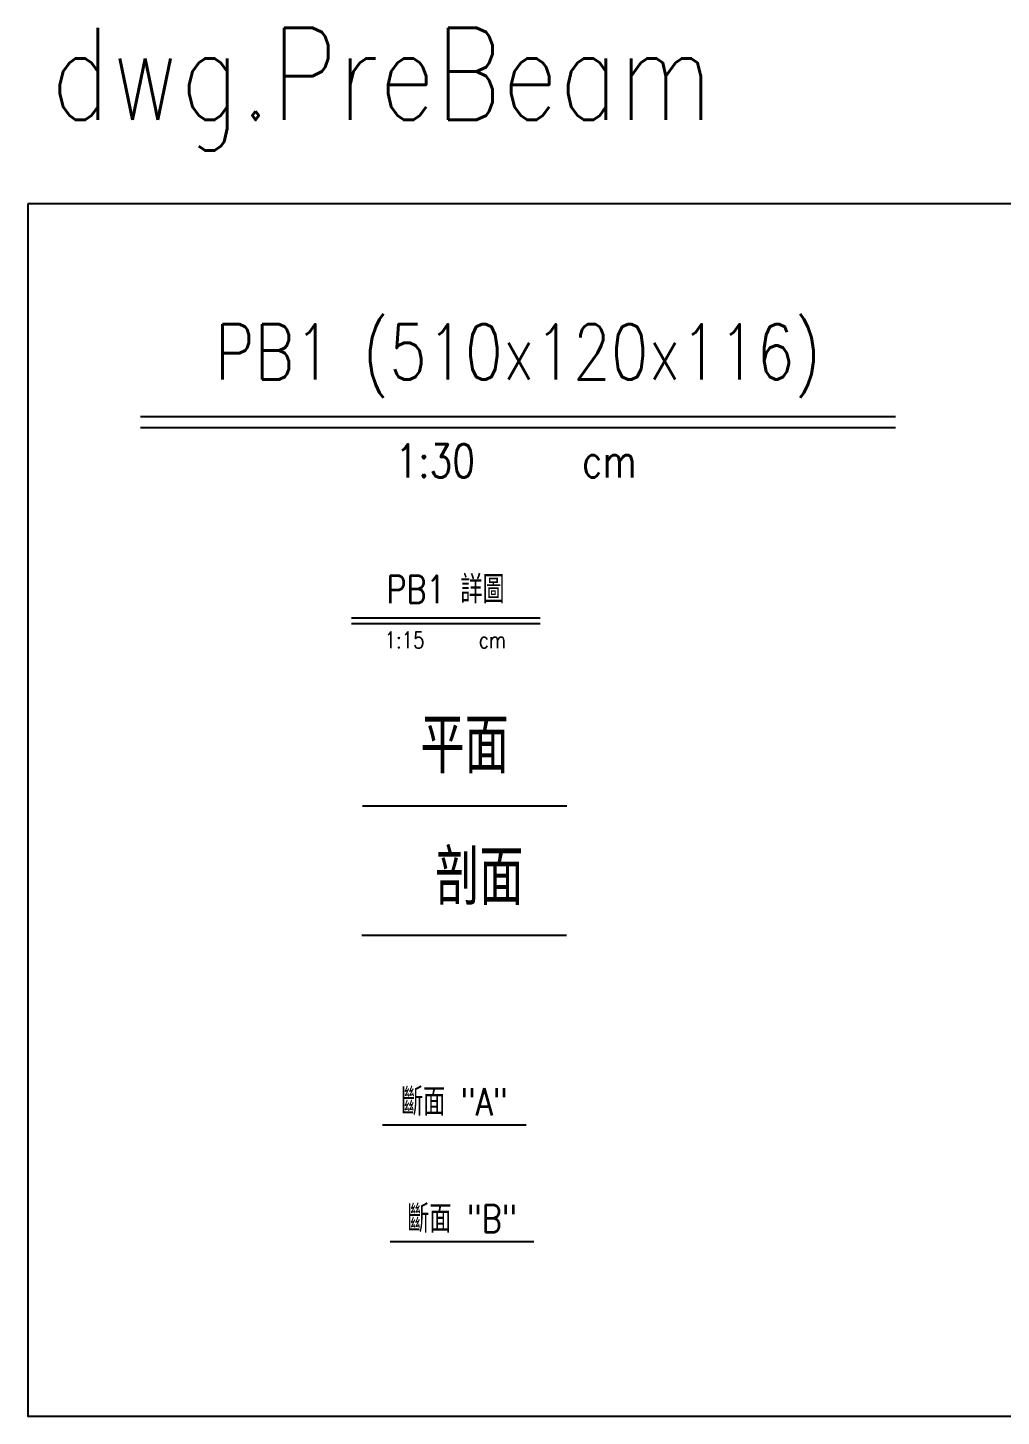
# Model space of a CAD drawing. Extents: x -4754 to 8167, y -19960 to 3942.
# Drawn here: x -4251.6 to -3987.2, y 122.3 to 499.3 of the extents above; entities that cross this region are included whole.
import ezdxf
from ezdxf.enums import TextEntityAlignment as Align

# ---------------------------------------------------------------- set-up
doc = ezdxf.new("R2010")
doc.units = 0
doc.header["$LTSCALE"] = 3
doc.layers.get('0').update_dxf_attribs({"linetype": 'CONTINUOUS'})
doc.layers.add('HB_TXT_CTEXT', color=2, linetype='CONTINUOUS')
doc.styles.get("Standard").update_dxf_attribs({"font": 'ROMANS.shx', "width": 0.8, "bigfont": 'chineset.shx'})

# ---------------------------------------------------------------- blocks, each defined once
blk = doc.blocks.new('beam_Topview')
at = {"layer": 'HB_TXT_CTEXT', "color": 4, "linetype": 'Continuous'}
blk.add_line((-27.76, 0), (27.76, 0), dxfattribs=at)
at = {"layer": 'HB_TXT_CTEXT', "color": 4, "linetype": 'Continuous', "width": 0.8}
blk.add_text('平面', height=15, rotation=360, dxfattribs=at).set_placement((0, 16.5), align=Align.MIDDLE)
blk = doc.blocks.new('beam_SectionSide')
at = {"layer": 'HB_TXT_CTEXT', "color": 4, "linetype": 'Continuous'}
blk.add_line((-27.76, 0), (27.76, 0), dxfattribs=at)
at = {"layer": 'HB_TXT_CTEXT', "color": 4, "linetype": 'Continuous', "width": 0.8}
blk.add_text(' 剖面', height=15, rotation=360, dxfattribs=at).set_placement((0, 16.5), align=Align.MIDDLE)
blk = doc.blocks.new('beam_SectionA')
at = {"layer": 'HB_TXT_CTEXT', "color": 4, "linetype": 'Continuous'}
blk.add_line((-19.5, 0), (19.5, 0), dxfattribs=at)
at = {"layer": 'HB_TXT_CTEXT', "color": 4, "linetype": 'Continuous', "width": 0.8}
blk.add_text('斷面 "A"', height=7.5, rotation=360, dxfattribs=at).set_placement((0, 6.6), align=Align.MIDDLE)
blk = doc.blocks.new('beam_SectionB')
at = {"layer": 'HB_TXT_CTEXT', "color": 4, "linetype": 'Continuous'}
blk.add_line((-19.5, 0), (19.5, 0), dxfattribs=at)
at = {"layer": 'HB_TXT_CTEXT', "color": 4, "linetype": 'Continuous', "width": 0.8}
blk.add_text('斷面 "B"', height=7.5, rotation=360, dxfattribs=at).set_placement((0, 6.6), align=Align.MIDDLE)
blk = doc.blocks.new('beam_title')
at = {"layer": 'HB_TXT_CTEXT', "color": 3, "linetype": 'Continuous'}
blk.add_line((-102.52, 3), (102.52, 3), dxfattribs=at)
at = {"layer": 'HB_TXT_CTEXT', "color": 1, "linetype": 'Continuous'}
blk.add_line((-102.52, 0), (102.52, 0), dxfattribs=at)
at = {"color": 3, "linetype": 'Continuous', "width": 0.8}
blk.add_attdef('A', text='', height=15, dxfattribs=at).set_placement((0, 19.49), align=Align.MIDDLE)
at = {"color": 2, "linetype": 'Continuous', "width": 0.8}
for tag, p in [('1:30', (-22.44, -9)), ('CM', (24.84, -9))]:
    blk.add_attdef(tag, text='', height=9, dxfattribs=at).set_placement(p, align=Align.MIDDLE)
blk = doc.blocks.new('beam_titleD')
at = {"layer": 'HB_TXT_CTEXT', "color": 3, "linetype": 'Continuous'}
blk.add_line((-25.6, 1.5), (25.6, 1.5), dxfattribs=at)
at = {"layer": 'HB_TXT_CTEXT', "color": 1, "linetype": 'Continuous'}
blk.add_line((-25.6, 0), (25.6, 0), dxfattribs=at)
at = {"color": 3, "linetype": 'Continuous', "width": 0.8}
blk.add_attdef('A', text='', height=7.5, dxfattribs=at).set_placement((-0.11, 9.63), align=Align.MIDDLE)
at = {"color": 2, "linetype": 'Continuous', "width": 0.8}
for tag, p in [('1:15', (-11.23, -4.5)), ('CM', (12.61, -4.49))]:
    blk.add_attdef(tag, text='', height=4.5, dxfattribs=at).set_placement(p, align=Align.MIDDLE)

msp = doc.modelspace()

# ---------------------------------------------------------------- linework, layer by layer
at = {"linetype": 'Continuous'}
msp.add_lwpolyline([(-4251.563, 451.479), (-4251.563, 122.318), (-3662.4, 122.318), (-3662.4, 451.479)], close=True, dxfattribs=at)

# ---------------------------------------------------------------- block references
at = {"color": 0, "linetype": 'Continuous'}
for name, p, values in [('beam_title', (-4118.472, 390.702), {'A': 'PB1 (510x120x116)', '1:30': '1:30', 'CM': 'cm'}), ('beam_titleD', (-4138.019, 337.555), {'A': 'PB1 詳圖', '1:15': '1:15', 'CM': 'cm'})]:
    msp.add_blockref(name, p, dxfattribs=at).add_auto_attribs(values)
for name, p in [('beam_Topview', (-4132.933, 288.045)), ('beam_SectionSide', (-4133.063, 252.898)), ('beam_SectionA', (-4135.711, 201.458)), ('beam_SectionB', (-4133.646, 169.713))]:
    msp.add_blockref(name, p, dxfattribs=at)

# ---------------------------------------------------------------- texts
at = {"color": 0, "linetype": 'Continuous', "insert": (-4245.415, 499.264), "char_height": 25, "width": 191.4764, "attachment_point": 1}
msp.add_mtext('{dwg.PreBeam}', dxfattribs=at)

doc.saveas('drawing.dxf')
